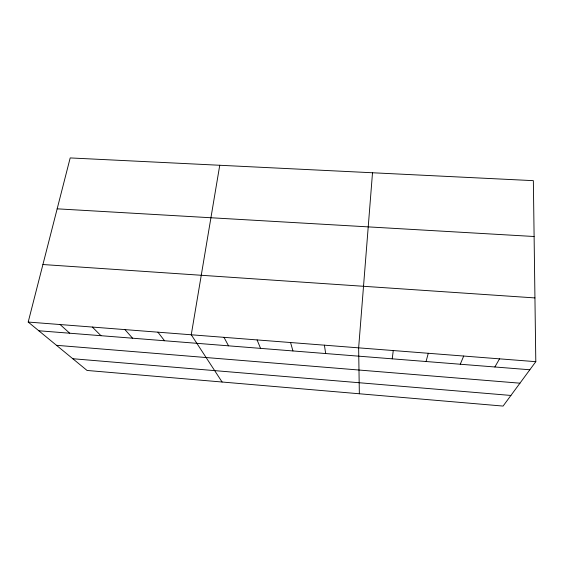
<?xml version="1.0" encoding="UTF-8"?>
<svg xmlns="http://www.w3.org/2000/svg" width="564" height="564" viewBox="0 0 564 564"><rect width="100%" height="100%" fill="white"/><g stroke="black" fill="none" stroke-linecap="round" stroke-linejoin="round"><path stroke-width="0.85" d="M372.508 172.76L358.641 347.847L359.346 393.771M392.227 358.831L393.263 350.547M219.748 165.266L191.259 334.776L222.103 382.018M28.2 322.051L70.19 157.927L533.354 180.656L535.8 361.672L503.081 406.073L87.06 370.456L28.2 322.051L535.8 361.672M426.06 361.517L428.28 353.283M460.266 364.231L463.707 356.046M494.861 366.981L499.542 358.845M57.168 208.828L534.108 236.506M42.913 264.53L534.94 297.919M38.782 330.758L529.843 369.758M56.485 345.309L519.952 383.182M72.805 358.732L510.913 395.449M60.087 324.54L69.71 333.211M92.327 327.057L100.977 335.693M124.933 329.602L132.575 338.203M157.906 332.175L164.526 340.741M223.993 337.335L228.519 345.824M257.092 339.916L260.554 348.369M290.559 342.531L292.935 350.942M324.406 345.175L325.675 353.543"/></g></svg>
